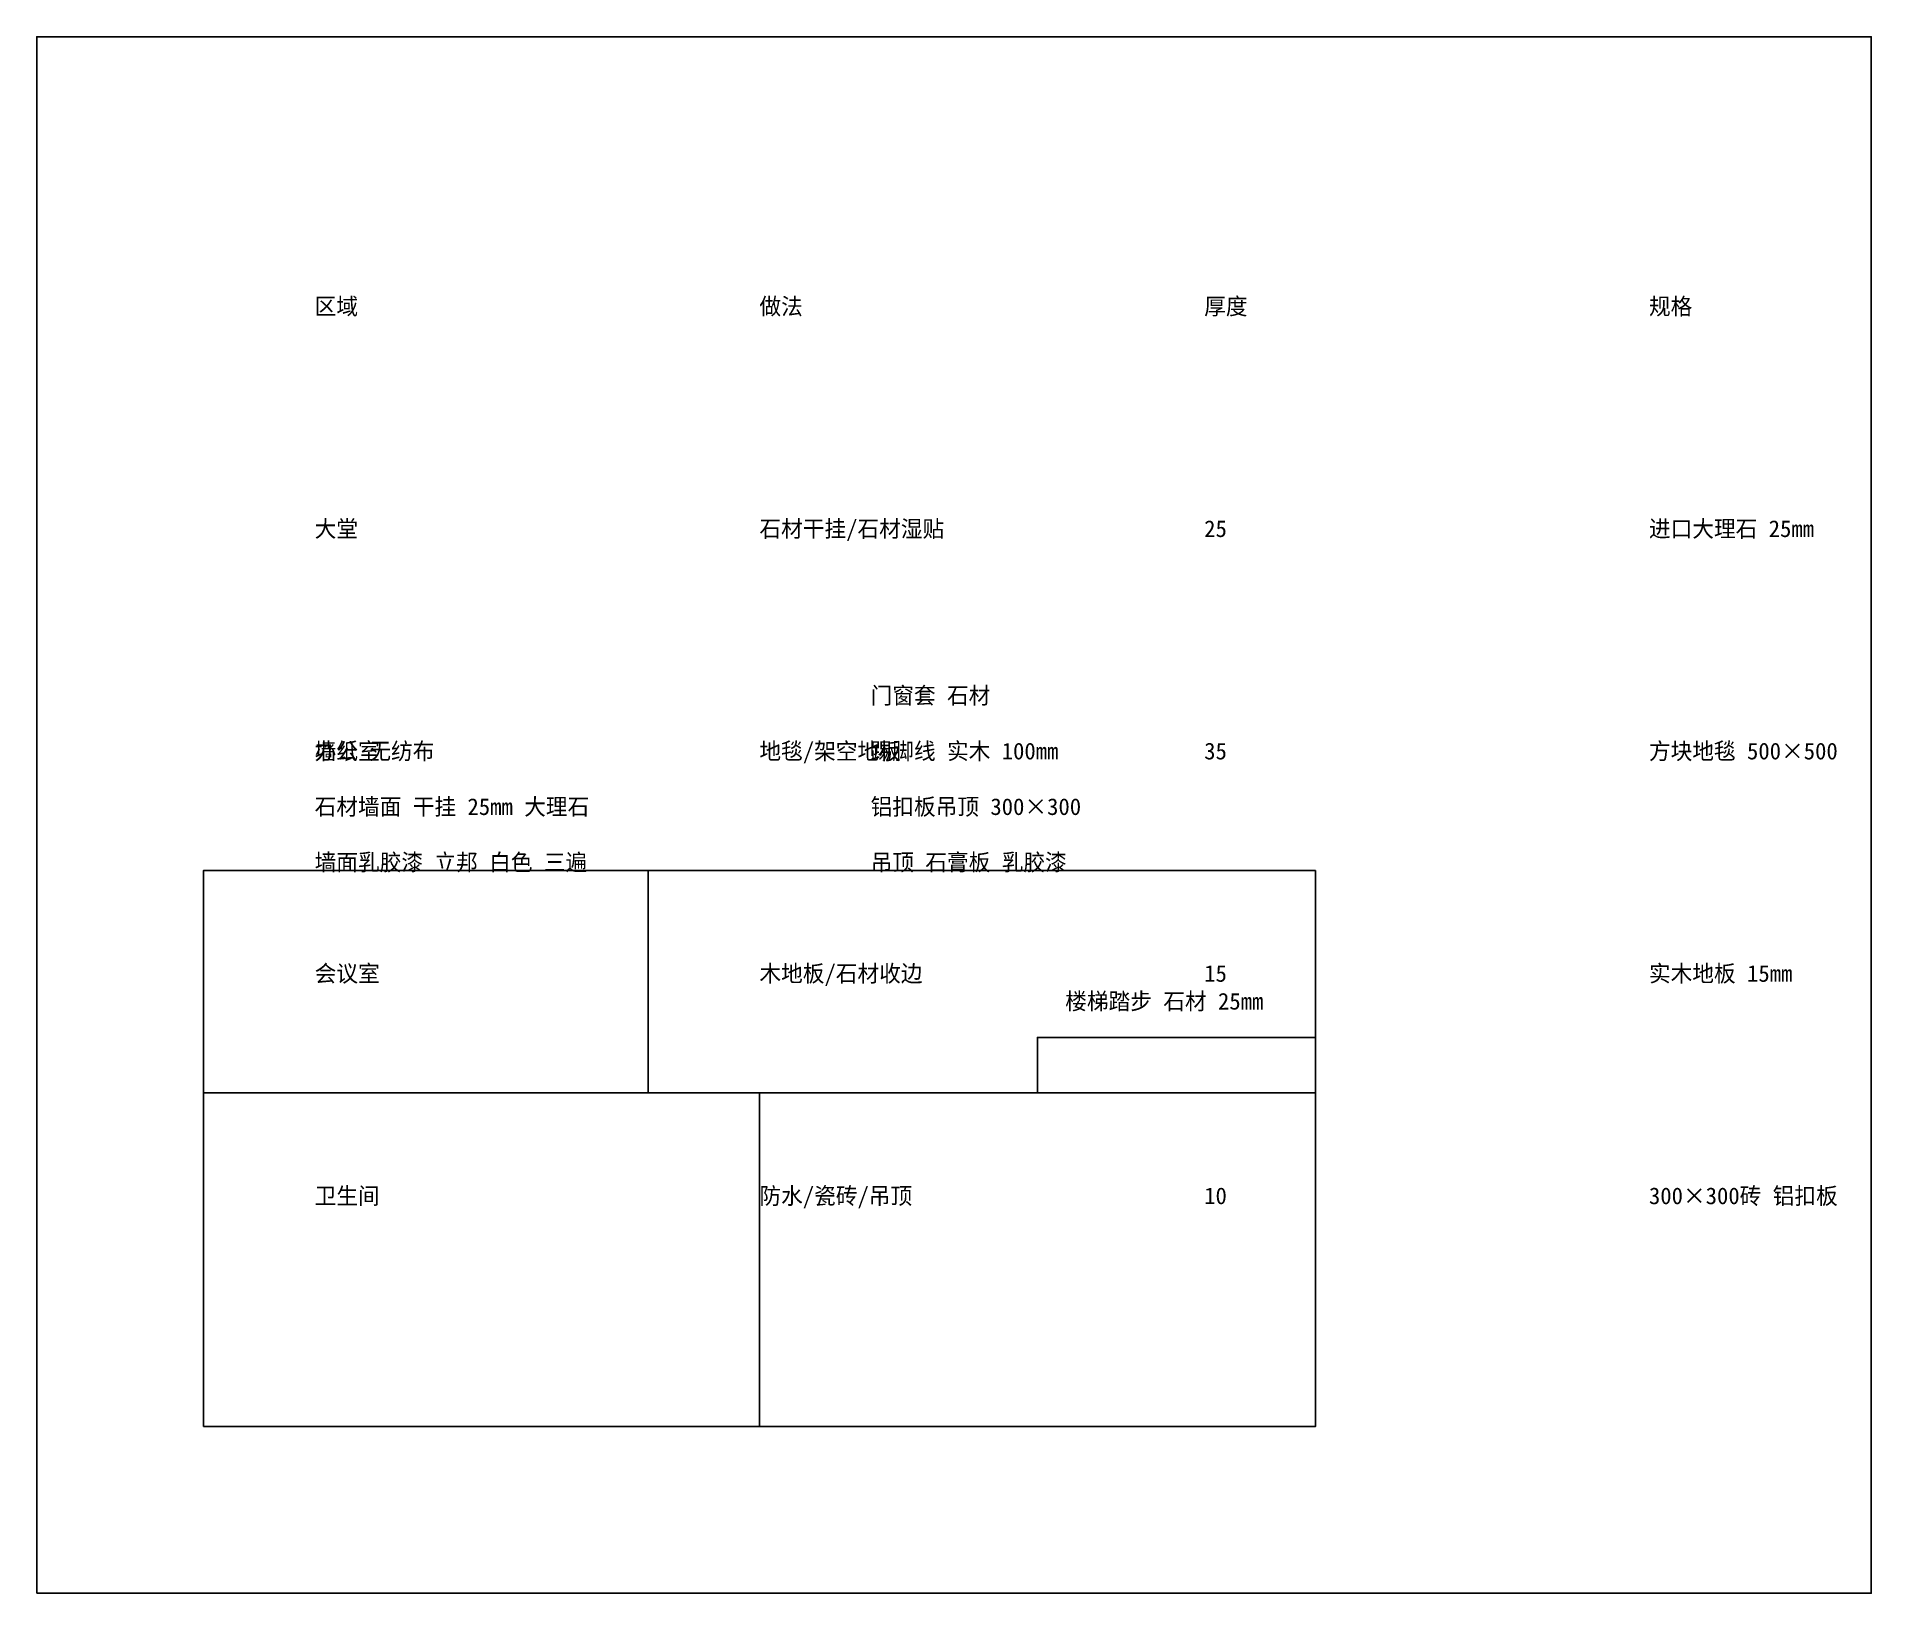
# Model space of a CAD drawing. Header units: millimetres. Extents: x -3000 to 30000, y -3000 to 25000.
import ezdxf

# ---------------------------------------------------------------- set-up
doc = ezdxf.new("R2010")
doc.units = ezdxf.units.MM

msp = doc.modelspace()

# ---------------------------------------------------------------- linework, layer by layer
msp.add_lwpolyline([(-3000, -3000), (30000, -3000), (30000, 25000), (-3000, 25000)], close=True)
at = {"layer": 'A-RM1'}
msp.add_lwpolyline([(0, 0), (10000, 0), (10000, 6000), (0, 6000)], close=True, dxfattribs=at)
at = {"layer": 'A-RM2'}
msp.add_lwpolyline([(10000, 0), (20000, 0), (20000, 6000), (10000, 6000)], close=True, dxfattribs=at)
at = {"layer": 'A-RM3'}
msp.add_lwpolyline([(0, 6000), (8000, 6000), (8000, 10000), (0, 10000)], close=True, dxfattribs=at)
at = {"layer": 'A-RM4'}
msp.add_lwpolyline([(8000, 6000), (20000, 6000), (20000, 10000), (8000, 10000)], close=True, dxfattribs=at)
at = {"layer": 'A-STAIR'}
msp.add_lwpolyline([(15000, 6000), (20000, 6000), (20000, 7000), (15000, 7000)], close=True, dxfattribs=at)
at = {"layer": 'A-WALL'}
msp.add_lwpolyline([(0, 0), (20000, 0), (20000, 10000), (0, 10000)], close=True, dxfattribs=at)

# ---------------------------------------------------------------- texts
for s, p in [('区域', (2000, 20000)), ('做法', (10000, 20000)), ('厚度', (18000, 20000)), ('规格', (26000, 20000)), ('大堂', (2000, 16000)), ('石材干挂/石材湿贴', (10000, 16000)), ('25', (18000, 16000)), ('进口大理石 25mm', (26000, 16000)), ('门窗套 石材', (12000, 13000)), ('墙纸 无纺布', (2000, 12000)), ('办公室', (2000, 12000)), ('地毯/架空地板', (10000, 12000)), ('踢脚线 实木 100mm', (12000, 12000)), ('35', (18000, 12000)), ('方块地毯 500×500', (26000, 12000)), ('石材墙面 干挂 25mm 大理石', (2000, 11000)), ('铝扣板吊顶 300×300', (12000, 11000)), ('墙面乳胶漆 立邦 白色 三遍', (2000, 10000)), ('吊顶 石膏板 乳胶漆', (12000, 10000)), ('会议室', (2000, 8000)), ('木地板/石材收边', (10000, 8000)), ('15', (18000, 8000)), ('实木地板 15mm', (26000, 8000)), ('楼梯踏步 石材 25mm', (15500, 7500)), ('卫生间', (2000, 4000)), ('防水/瓷砖/吊顶', (10000, 4000)), ('10', (18000, 4000)), ('300×300砖 铝扣板', (26000, 4000))]:
    msp.add_text(s, height=300).set_placement(p)

doc.saveas('drawing.dxf')
